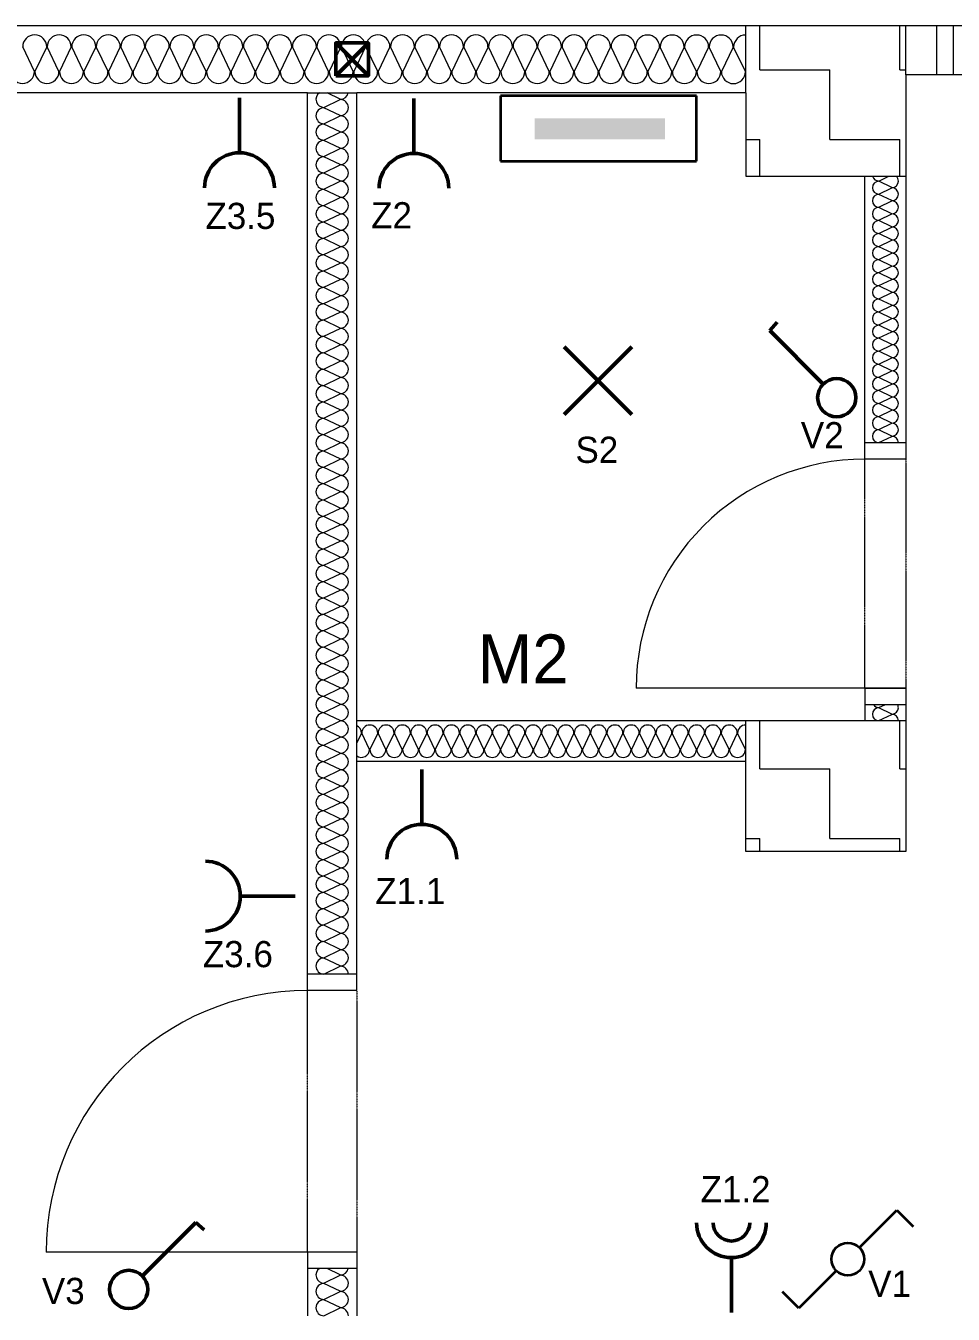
# Model space of a CAD drawing. Header units: millimetres. Extents: x -161860 to 123476, y 58544 to 168458.
# Drawn here: x -126133 to -104085, y 131034 to 161650 of the extents above; entities that cross this region are included whole.
import ezdxf

# ---------------------------------------------------------------- set-up
doc = ezdxf.new("R2010")
doc.units = ezdxf.units.MM
doc.linetypes.add('Cerchovana 2x', pattern=[0.5, 0.3, -0.1, 0, -0.1])
for name, color, linetype, lineweight in [('_OP opláštění 1', 255, 'Continuous', 5), ('_V výplně 1', 255, 'Continuous', 5), ('DPS - OCEL SLOUPKY 5NP', 7, 'Continuous', 25), ('DPS 5NP kce návrh', 7, 'Continuous', 25), ('ELEKTRO', 7, 'Continuous', 50), ('ESI_ovladače', 1, 'Continuous', 35), ('ESI_rozpiska', 7, 'Continuous', 20), ('ESI_rozvaděč', 212, 'Continuous', 35), ('ESI_svítidla', 50, 'Continuous', 35)]:
    doc.layers.add(name, color=color, linetype=linetype, lineweight=lineweight)
pattern_1 = [(0, (-485724.8, -1651535.6), (1660.99, 1660.99), [1660.99, -1660.99]), (90, (-485724.8, -1651535.6), (-1660.99, 1660.99), [1660.99, -1660.99])]

# ---------------------------------------------------------------- blocks, each defined once
blk = doc.blocks.new('VZOROVÁ ČÁRA_11')
at = {"layer": 'DPS 5NP kce návrh', "color": 254, "linetype": 'Continuous', "lineweight": 13, "true_color": 0xf0f0b4, "transparency": 33554687}
for p, q in [((47.6151, 229.9187), (47.6651, 229.9427)), ((47.6651, 229.9437), (47.6245, 229.9632)), ((47.6651, 229.8937), (47.6151, 229.9177)), ((47.6151, 229.8687), (47.6651, 229.8927)), ((47.6651, 229.8437), (47.6151, 229.8677)), ((47.6151, 229.8187), (47.6651, 229.8427))]:
    blk.add_line(p, q, dxfattribs=at)
for centre, start, end in [((47.6151, 229.9432), 125.2649, 270.0001), ((47.6651, 229.9682), 270.0001, 348.2339), ((47.6651, 229.9182), 0.0001, 90.0001), ((47.6151, 229.8932), 90.0001, 270.0001), ((47.6651, 229.9182), 270.0001, 0.0001), ((47.6651, 229.8682), 0.0001, 90.0001), ((47.6151, 229.8432), 90.0001, 270.0001), ((47.6651, 229.8682), 270.0001, 0.0001), ((47.6651, 229.8182), 0.0001, 90.0001)]:
    blk.add_arc(centre, 0.0245, start, end, dxfattribs=at)
blk = doc.blocks.new('VZOROVÁ ČÁRA_12')
at = {"layer": 'DPS 5NP kce návrh', "color": 254, "linetype": 'Continuous', "lineweight": 13, "true_color": 0xf0f0b4, "transparency": 33554687}
for p, q in [((47.6651, 233.5387), (47.6245, 233.5582)), ((47.6151, 233.5137), (47.6651, 233.5377)), ((47.6651, 233.4887), (47.6151, 233.5127)), ((47.6151, 233.4637), (47.6651, 233.4877)), ((47.6651, 233.4387), (47.6151, 233.4627)), ((47.6151, 233.4137), (47.6651, 233.4377)), ((47.6651, 233.3887), (47.6151, 233.4127)), ((47.6151, 233.3637), (47.6651, 233.3877)), ((47.6651, 233.3387), (47.6151, 233.3627)), ((47.6151, 233.3137), (47.6651, 233.3377)), ((47.6651, 233.2887), (47.6151, 233.3127)), ((47.6151, 233.2637), (47.6651, 233.2877)), ((47.6651, 233.2387), (47.6151, 233.2627)), ((47.6151, 233.2137), (47.6651, 233.2377)), ((47.6651, 233.1887), (47.6151, 233.2127)), ((47.6151, 233.1637), (47.6651, 233.1877)), ((47.6651, 233.1387), (47.6151, 233.1627)), ((47.6151, 233.1137), (47.6651, 233.1377)), ((47.6651, 233.0887), (47.6151, 233.1127)), ((47.6151, 233.0637), (47.6651, 233.0877)), ((47.6651, 233.0387), (47.6151, 233.0627)), ((47.6151, 233.0137), (47.6651, 233.0377)), ((47.6651, 232.9887), (47.6151, 233.0127)), ((47.6151, 232.9637), (47.6651, 232.9877)), ((47.6651, 232.9387), (47.6151, 232.9627)), ((47.6151, 232.9137), (47.6651, 232.9377)), ((47.6651, 232.8887), (47.6151, 232.9127)), ((47.6151, 232.8637), (47.6651, 232.8877)), ((47.6651, 232.8387), (47.6151, 232.8627)), ((47.6151, 232.8137), (47.6651, 232.8377)), ((47.6651, 232.7887), (47.6151, 232.8127)), ((47.6151, 232.7637), (47.6651, 232.7877)), ((47.6651, 232.7387), (47.6151, 232.7627)), ((47.6151, 232.7137), (47.6651, 232.7377)), ((47.6651, 232.6887), (47.6151, 232.7127)), ((47.6151, 232.6637), (47.6651, 232.6877)), ((47.6651, 232.6387), (47.6151, 232.6627)), ((47.6151, 232.6137), (47.6651, 232.6377)), ((47.6651, 232.5887), (47.6151, 232.6127)), ((47.6151, 232.5637), (47.6651, 232.5877)), ((47.6651, 232.5387), (47.6151, 232.5627)), ((47.6151, 232.5137), (47.6651, 232.5377)), ((47.6651, 232.4887), (47.6151, 232.5127)), ((47.6151, 232.4637), (47.6651, 232.4877)), ((47.6651, 232.4387), (47.6151, 232.4627)), ((47.6151, 232.4137), (47.6651, 232.4377)), ((47.6651, 232.3887), (47.6151, 232.4127)), ((47.6151, 232.3637), (47.6651, 232.3877)), ((47.6651, 232.3387), (47.6151, 232.3627)), ((47.6151, 232.3137), (47.6651, 232.3377)), ((47.6651, 232.2887), (47.6151, 232.3127)), ((47.6151, 232.2637), (47.6651, 232.2877)), ((47.6651, 232.2387), (47.6151, 232.2627)), ((47.6151, 232.2137), (47.6651, 232.2377)), ((47.6651, 232.1887), (47.6151, 232.2127)), ((47.6151, 232.1637), (47.6651, 232.1877)), ((47.6651, 232.1387), (47.6151, 232.1627)), ((47.6151, 232.1137), (47.6651, 232.1377)), ((47.6651, 232.0887), (47.6151, 232.1127)), ((47.6151, 232.0637), (47.6651, 232.0877)), ((47.6651, 232.0387), (47.6151, 232.0627)), ((47.6151, 232.0137), (47.6651, 232.0377)), ((47.6651, 231.9887), (47.6151, 232.0127)), ((47.6151, 231.9637), (47.6651, 231.9877)), ((47.6651, 231.9387), (47.6151, 231.9627)), ((47.6151, 231.9137), (47.6651, 231.9377)), ((47.6651, 231.8887), (47.6151, 231.9127)), ((47.6151, 231.8637), (47.6651, 231.8877)), ((47.6651, 231.8387), (47.6151, 231.8627)), ((47.6151, 231.8137), (47.6651, 231.8377)), ((47.6651, 231.7887), (47.6151, 231.8127)), ((47.6151, 231.7637), (47.6651, 231.7877)), ((47.6651, 231.7387), (47.6151, 231.7627)), ((47.6151, 231.7137), (47.6651, 231.7377)), ((47.6651, 231.6887), (47.6151, 231.7127)), ((47.6151, 231.6637), (47.6651, 231.6877)), ((47.6651, 231.6387), (47.6151, 231.6627)), ((47.6151, 231.6137), (47.6651, 231.6377)), ((47.6651, 231.5887), (47.6151, 231.6127)), ((47.6151, 231.5637), (47.6651, 231.5877)), ((47.6651, 231.5387), (47.6151, 231.5627)), ((47.6151, 231.5137), (47.6651, 231.5377)), ((47.6651, 231.4887), (47.6151, 231.5127)), ((47.6151, 231.4637), (47.6651, 231.4877)), ((47.6651, 231.4387), (47.6151, 231.4627)), ((47.6151, 231.4137), (47.6651, 231.4377)), ((47.6651, 231.3887), (47.6151, 231.4127)), ((47.6151, 231.3637), (47.6651, 231.3877)), ((47.6651, 231.3387), (47.6151, 231.3627)), ((47.6151, 231.3137), (47.6651, 231.3377)), ((47.6651, 231.2887), (47.6151, 231.3127)), ((47.6151, 231.2637), (47.6651, 231.2877)), ((47.6651, 231.2387), (47.6151, 231.2627)), ((47.6151, 231.2137), (47.6651, 231.2377)), ((47.6651, 231.1887), (47.6151, 231.2127)), ((47.6151, 231.1637), (47.6651, 231.1877)), ((47.6651, 231.1387), (47.6151, 231.1627)), ((47.6151, 231.1137), (47.6651, 231.1377)), ((47.6651, 231.0887), (47.6151, 231.1127)), ((47.6151, 231.0637), (47.6651, 231.0877)), ((47.6651, 231.0387), (47.6151, 231.0627)), ((47.6151, 231.0137), (47.6651, 231.0377)), ((47.6651, 230.9887), (47.6151, 231.0127)), ((47.6151, 230.9637), (47.6651, 230.9877)), ((47.6651, 230.9387), (47.6151, 230.9627)), ((47.6151, 230.9137), (47.6651, 230.9377)), ((47.6651, 230.8887), (47.6151, 230.9127)), ((47.6151, 230.8637), (47.6651, 230.8877))]:
    blk.add_line(p, q, dxfattribs=at)
for centre, start, end in [((47.6151, 233.5382), 125.2839, 270), ((47.6651, 233.5632), 270, 348.2225), ((47.6651, 233.5132), 0, 90), ((47.6151, 233.4882), 90, 270), ((47.6651, 233.5132), 270, 0), ((47.6651, 233.4632), 0, 90), ((47.6151, 233.4382), 90, 270), ((47.6651, 233.4632), 270, 0), ((47.6651, 233.4132), 0, 90), ((47.6151, 233.3882), 90, 270), ((47.6651, 233.4132), 270, 0), ((47.6151, 233.3382), 90, 270), ((47.6651, 233.3632), 0, 90), ((47.6651, 233.3632), 270, 0), ((47.6651, 233.3132), 0, 90), ((47.6151, 233.2882), 90, 270), ((47.6651, 233.3132), 270, 0), ((47.6651, 233.2632), 0, 90), ((47.6151, 233.2382), 90, 270), ((47.6651, 233.2632), 270, 0), ((47.6151, 233.1882), 90, 270), ((47.6651, 233.2132), 0, 90), ((47.6651, 233.2132), 270, 0), ((47.6151, 233.1382), 90, 270), ((47.6651, 233.1632), 0, 90), ((47.6651, 233.1632), 270, 0), ((47.6651, 233.1132), 0, 90), ((47.6151, 233.0882), 90, 270), ((47.6651, 233.1132), 270, 0), ((47.6651, 233.0632), 0, 90), ((47.6151, 233.0382), 90, 270), ((47.6651, 233.0632), 270, 0), ((47.6151, 232.9882), 90, 270), ((47.6651, 233.0132), 0, 90), ((47.6651, 233.0132), 270, 0), ((47.6151, 232.9382), 90, 270), ((47.6651, 232.9632), 0, 90), ((47.6651, 232.9632), 270, 0), ((47.6651, 232.9132), 0, 90), ((47.6151, 232.8882), 90, 270), ((47.6651, 232.9132), 270, 0), ((47.6651, 232.8632), 0, 90), ((47.6151, 232.8382), 90, 270), ((47.6651, 232.8632), 270, 0), ((47.6151, 232.7882), 90, 270), ((47.6651, 232.8132), 0, 90), ((47.6651, 232.8132), 270, 0), ((47.6651, 232.7632), 0, 90), ((47.6151, 232.7382), 90, 270), ((47.6651, 232.7632), 270, 0), ((47.6651, 232.7132), 0, 90), ((47.6151, 232.6882), 90, 270), ((47.6651, 232.7132), 270, 0), ((47.6651, 232.6632), 0, 90), ((47.6151, 232.6382), 90, 270), ((47.6651, 232.6632), 270, 0), ((47.6151, 232.5882), 90, 270), ((47.6651, 232.6132), 0, 90), ((47.6651, 232.6132), 270, 0), ((47.6651, 232.5632), 0, 90), ((47.6151, 232.5382), 90, 270), ((47.6651, 232.5632), 270, 0), ((47.6651, 232.5132), 0, 90), ((47.6151, 232.4882), 90, 270), ((47.6651, 232.5132), 270, 0), ((47.6151, 232.4382), 90, 270), ((47.6651, 232.4632), 0, 90), ((47.6651, 232.4632), 270, 0), ((47.6151, 232.3882), 90, 270), ((47.6651, 232.4132), 0, 90), ((47.6651, 232.4132), 270, 0), ((47.6651, 232.3632), 0, 90), ((47.6151, 232.3382), 90, 270), ((47.6651, 232.3632), 270, 0), ((47.6651, 232.3132), 0, 90), ((47.6151, 232.2882), 90, 270), ((47.6651, 232.3132), 270, 0), ((47.6151, 232.2382), 90, 270), ((47.6651, 232.2632), 0, 90), ((47.6651, 232.2632), 270, 0), ((47.6651, 232.2132), 0, 90), ((47.6151, 232.1882), 90, 270), ((47.6651, 232.2132), 270, 0), ((47.6651, 232.1632), 0, 90), ((47.6151, 232.1382), 90, 270), ((47.6651, 232.1632), 270, 0), ((47.6651, 232.1132), 0, 90), ((47.6151, 232.0882), 90, 270), ((47.6651, 232.1132), 270, 0), ((47.6151, 232.0382), 90, 270), ((47.6651, 232.0632), 0, 90), ((47.6651, 232.0632), 270, 0), ((47.6651, 232.0132), 0, 90), ((47.6151, 231.9882), 90, 270), ((47.6651, 232.0132), 270, 0), ((47.6651, 231.9632), 0, 90), ((47.6151, 231.9382), 90, 270), ((47.6651, 231.9632), 270, 0), ((47.6651, 231.9132), 0, 90), ((47.6151, 231.8882), 90, 270), ((47.6651, 231.9132), 270, 0), ((47.6151, 231.8382), 90, 270), ((47.6651, 231.8632), 0, 90), ((47.6651, 231.8632), 270, 0), ((47.6651, 231.8132), 0, 90), ((47.6151, 231.7882), 90, 270), ((47.6651, 231.8132), 270, 0), ((47.6651, 231.7632), 0, 90), ((47.6151, 231.7382), 90, 270), ((47.6651, 231.7632), 270, 0), ((47.6151, 231.6882), 90, 270), ((47.6651, 231.7132), 0, 90), ((47.6651, 231.7132), 270, 0), ((47.6151, 231.6382), 90, 270), ((47.6651, 231.6632), 0, 90), ((47.6651, 231.6632), 270, 0), ((47.6651, 231.6132), 0, 90), ((47.6151, 231.5882), 90, 270), ((47.6651, 231.6132), 270, 0), ((47.6651, 231.5632), 0, 90), ((47.6151, 231.5382), 90, 270), ((47.6651, 231.5632), 270, 0), ((47.6151, 231.4882), 90, 270), ((47.6651, 231.5132), 0, 90), ((47.6651, 231.5132), 270, 0), ((47.6651, 231.4632), 0, 90), ((47.6151, 231.4382), 90, 270), ((47.6651, 231.4632), 270, 0), ((47.6651, 231.4132), 0, 90), ((47.6151, 231.3882), 90, 270), ((47.6651, 231.4132), 270, 0), ((47.6651, 231.3632), 0, 90), ((47.6151, 231.3382), 90, 270), ((47.6651, 231.3632), 270, 0), ((47.6151, 231.2882), 90, 270), ((47.6651, 231.3132), 0, 90), ((47.6651, 231.3132), 270, 0), ((47.6651, 231.2632), 0, 90), ((47.6151, 231.2382), 90, 270), ((47.6651, 231.2632), 270, 0), ((47.6651, 231.2132), 0, 90), ((47.6151, 231.1882), 90, 270), ((47.6651, 231.2132), 270, 0), ((47.6151, 231.1382), 90, 270), ((47.6651, 231.1632), 0, 90), ((47.6651, 231.1632), 270, 0), ((47.6151, 231.0882), 90, 270), ((47.6651, 231.1132), 0, 90), ((47.6651, 231.1132), 270, 0), ((47.6651, 231.0632), 0, 90), ((47.6151, 231.0382), 90, 270), ((47.6651, 231.0632), 270, 0), ((47.6651, 231.0132), 0, 90), ((47.6151, 230.9882), 90, 270), ((47.6651, 231.0132), 270, 0), ((47.6151, 230.9382), 90, 270), ((47.6651, 230.9632), 0, 90), ((47.6651, 230.9632), 270, 0), ((47.6651, 230.9132), 0, 90), ((47.6151, 230.8882), 90, 270), ((47.6651, 230.9132), 270, 0), ((47.6651, 230.8632), 0, 90)]:
    blk.add_arc(centre, 0.0245, start, end, dxfattribs=at)
blk = doc.blocks.new('VZOROVÁ ČÁRA_36')
at = {"layer": 'DPS 5NP kce návrh', "color": 254, "linetype": 'Continuous', "lineweight": 13, "true_color": 0xf0f0b4, "transparency": 33554687}
for p, q in [((49.3126, 231.6786), (49.3326, 231.6882)), ((49.3526, 231.6586), (49.3126, 231.6778)), ((49.3126, 231.6386), (49.3526, 231.6578))]:
    blk.add_line(p, q, dxfattribs=at)
for centre, start, end in [((49.3126, 231.6582), 90, 270), ((49.3126, 231.6982), 210.6785, 270), ((49.3526, 231.6782), 270, 0), ((49.3526, 231.6782), 0, 30.6764), ((49.3526, 231.6382), 0, 90), ((49.3526, 231.6382), 0, 8.30838773933456e-11)]:
    blk.add_arc(centre, 0.0196, start, end, dxfattribs=at)
blk = doc.blocks.new('VZOROVÁ ČÁRA_37')
at = {"layer": 'DPS 5NP kce návrh', "color": 254, "linetype": 'Continuous', "lineweight": 13, "true_color": 0xf0f0b4, "transparency": 33554687}
for p, q in [((49.3126, 233.2886), (49.343, 233.3032)), ((49.3526, 233.2686), (49.3126, 233.2878)), ((49.3126, 233.2486), (49.3526, 233.2678)), ((49.3526, 233.2286), (49.3126, 233.2478)), ((49.3126, 233.2086), (49.3526, 233.2278)), ((49.3526, 233.1886), (49.3126, 233.2078)), ((49.3126, 233.1686), (49.3526, 233.1878)), ((49.3526, 233.1486), (49.3126, 233.1678)), ((49.3126, 233.1286), (49.3526, 233.1478)), ((49.3526, 233.1086), (49.3126, 233.1278)), ((49.3126, 233.0886), (49.3526, 233.1078)), ((49.3526, 233.0686), (49.3126, 233.0878)), ((49.3126, 233.0486), (49.3526, 233.0678)), ((49.3526, 233.0286), (49.3126, 233.0478)), ((49.3126, 233.0086), (49.3526, 233.0278)), ((49.3526, 232.9886), (49.3126, 233.0078)), ((49.3126, 232.9686), (49.3526, 232.9878)), ((49.3526, 232.9486), (49.3126, 232.9678)), ((49.3126, 232.9286), (49.3526, 232.9478)), ((49.3526, 232.9086), (49.3126, 232.9278)), ((49.3126, 232.8886), (49.3526, 232.9078)), ((49.3526, 232.8686), (49.3126, 232.8878)), ((49.3126, 232.8486), (49.3526, 232.8678)), ((49.3526, 232.8286), (49.3126, 232.8478)), ((49.3126, 232.8086), (49.3526, 232.8278)), ((49.3526, 232.7886), (49.3126, 232.8078)), ((49.3126, 232.7686), (49.3526, 232.7878)), ((49.3526, 232.7486), (49.3126, 232.7678)), ((49.3126, 232.7286), (49.3526, 232.7478)), ((49.3526, 232.7086), (49.3126, 232.7278)), ((49.3126, 232.6886), (49.3526, 232.7078)), ((49.3526, 232.6686), (49.3126, 232.6878)), ((49.3126, 232.6486), (49.3526, 232.6678)), ((49.3526, 232.6286), (49.3126, 232.6478)), ((49.3126, 232.6086), (49.3526, 232.6278)), ((49.3526, 232.5886), (49.3126, 232.6078)), ((49.3126, 232.5686), (49.3526, 232.5878)), ((49.3526, 232.5486), (49.3126, 232.5678)), ((49.3126, 232.5286), (49.3526, 232.5478)), ((49.3526, 232.5086), (49.3126, 232.5278)), ((49.3126, 232.4886), (49.3526, 232.5078))]:
    blk.add_line(p, q, dxfattribs=at)
for centre, start, end in [((49.3126, 233.2682), 89.9999, 269.9999), ((49.3126, 233.3082), 194.7763, 269.9999), ((49.3526, 233.2882), 269.9999, 359.9999), ((49.3526, 233.2882), 359.9999, 49.9388), ((49.3126, 233.2282), 89.9999, 269.9999), ((49.3526, 233.2482), 359.9999, 89.9999), ((49.3526, 233.2482), 269.9999, 359.9999), ((49.3126, 233.1882), 89.9999, 269.9999), ((49.3526, 233.2082), 359.9999, 89.9999), ((49.3526, 233.2082), 269.9999, 359.9999), ((49.3126, 233.1482), 89.9999, 269.9999), ((49.3526, 233.1682), 359.9999, 89.9999), ((49.3526, 233.1682), 269.9999, 359.9999), ((49.3126, 233.1082), 89.9999, 269.9999), ((49.3526, 233.1282), 359.9999, 89.9999), ((49.3526, 233.1282), 269.9999, 359.9999), ((49.3126, 233.0682), 89.9999, 269.9999), ((49.3526, 233.0882), 359.9999, 89.9999), ((49.3526, 233.0882), 269.9999, 359.9999), ((49.3126, 233.0282), 89.9999, 269.9999), ((49.3526, 233.0482), 359.9999, 89.9999), ((49.3526, 233.0482), 269.9999, 359.9999), ((49.3126, 232.9882), 89.9999, 269.9999), ((49.3526, 233.0082), 359.9999, 89.9999), ((49.3526, 233.0082), 269.9999, 359.9999), ((49.3126, 232.9482), 89.9999, 269.9999), ((49.3526, 232.9682), 359.9999, 89.9999), ((49.3526, 232.9682), 269.9999, 359.9999), ((49.3126, 232.9082), 89.9999, 269.9999), ((49.3526, 232.9282), 359.9999, 89.9999), ((49.3526, 232.9282), 269.9999, 359.9999), ((49.3126, 232.8682), 89.9999, 269.9999), ((49.3526, 232.8882), 359.9999, 89.9999), ((49.3526, 232.8882), 269.9999, 359.9999), ((49.3126, 232.8282), 89.9999, 269.9999), ((49.3526, 232.8482), 359.9999, 89.9999), ((49.3526, 232.8482), 269.9999, 359.9999), ((49.3126, 232.7882), 89.9999, 269.9999), ((49.3526, 232.8082), 359.9999, 89.9999), ((49.3526, 232.8082), 269.9999, 359.9999), ((49.3126, 232.7482), 89.9999, 269.9999), ((49.3526, 232.7682), 359.9999, 89.9999), ((49.3526, 232.7682), 269.9999, 359.9999), ((49.3126, 232.7082), 89.9999, 269.9999), ((49.3526, 232.7282), 359.9999, 89.9999), ((49.3526, 232.7282), 269.9999, 359.9999), ((49.3126, 232.6682), 89.9999, 269.9999), ((49.3526, 232.6882), 359.9999, 89.9999), ((49.3526, 232.6882), 269.9999, 359.9999), ((49.3126, 232.6282), 89.9999, 269.9999), ((49.3526, 232.6482), 359.9999, 89.9999), ((49.3526, 232.6482), 269.9999, 359.9999), ((49.3126, 232.5882), 89.9999, 269.9999), ((49.3526, 232.6082), 359.9999, 89.9999), ((49.3526, 232.6082), 269.9999, 359.9999), ((49.3526, 232.5682), 359.9999, 89.9999), ((49.3526, 232.5682), 269.9999, 359.9999), ((49.3126, 232.5482), 89.9999, 269.9999), ((49.3526, 232.5282), 359.9999, 89.9999), ((49.3126, 232.5082), 89.9999, 269.9999), ((49.3526, 232.5282), 269.9999, 359.9999), ((49.3526, 232.4882), 0, 89.9999), ((49.3526, 232.4882), 359.9999, 0)]:
    blk.add_arc(centre, 0.0196, start, end, dxfattribs=at)
blk = doc.blocks.new('VZOROVÁ ČÁRA_38')
at = {"layer": 'DPS 5NP kce návrh', "color": 254, "linetype": 'Continuous', "lineweight": 13, "true_color": 0xf0f0b4, "transparency": 33554687}
for p, q in [((47.7296, 231.6007), (47.7151, 231.5706)), ((47.7546, 231.5507), (47.7306, 231.6007)), ((47.7796, 231.6007), (47.7556, 231.5507)), ((47.8046, 231.5507), (47.7806, 231.6007)), ((47.8296, 231.6007), (47.8056, 231.5507)), ((47.8546, 231.5507), (47.8306, 231.6007)), ((47.8796, 231.6007), (47.8556, 231.5507)), ((47.9046, 231.5507), (47.8806, 231.6007)), ((47.9296, 231.6007), (47.9056, 231.5507)), ((47.9546, 231.5507), (47.9306, 231.6007)), ((47.9796, 231.6007), (47.9556, 231.5507)), ((48.0046, 231.5507), (47.9806, 231.6007)), ((48.0296, 231.6007), (48.0056, 231.5507)), ((48.0546, 231.5507), (48.0306, 231.6007)), ((48.0796, 231.6007), (48.0556, 231.5507)), ((48.1046, 231.5507), (48.0806, 231.6007)), ((48.1296, 231.6007), (48.1056, 231.5507)), ((48.1546, 231.5507), (48.1306, 231.6007)), ((48.1796, 231.6007), (48.1556, 231.5507)), ((48.2046, 231.5507), (48.1806, 231.6007)), ((48.2296, 231.6007), (48.2056, 231.5507)), ((48.2546, 231.5507), (48.2306, 231.6007)), ((48.2796, 231.6007), (48.2556, 231.5507)), ((48.3046, 231.5507), (48.2806, 231.6007)), ((48.3296, 231.6007), (48.3056, 231.5507)), ((48.3546, 231.5507), (48.3306, 231.6007)), ((48.3796, 231.6007), (48.3556, 231.5507)), ((48.4046, 231.5507), (48.3806, 231.6007)), ((48.4296, 231.6007), (48.4056, 231.5507)), ((48.4546, 231.5507), (48.4306, 231.6007)), ((48.4796, 231.6007), (48.4556, 231.5507)), ((48.5046, 231.5507), (48.4806, 231.6007)), ((48.5296, 231.6007), (48.5056, 231.5507)), ((48.5546, 231.5507), (48.5306, 231.6007)), ((48.5796, 231.6007), (48.5556, 231.5507)), ((48.6046, 231.5507), (48.5806, 231.6007)), ((48.6296, 231.6007), (48.6056, 231.5507)), ((48.6546, 231.5507), (48.6306, 231.6007)), ((48.6796, 231.6007), (48.6556, 231.5507)), ((48.7046, 231.5507), (48.6806, 231.6007)), ((48.7296, 231.6007), (48.7056, 231.5507)), ((48.7546, 231.5507), (48.7306, 231.6007)), ((48.7796, 231.6007), (48.7556, 231.5507)), ((48.8046, 231.5507), (48.7806, 231.6007)), ((48.8296, 231.6007), (48.8056, 231.5507)), ((48.8546, 231.5507), (48.8306, 231.6007)), ((48.8796, 231.6007), (48.8556, 231.5507)), ((48.9046, 231.5507), (48.8806, 231.6007))]:
    blk.add_line(p, q, dxfattribs=at)
for centre, start, end in [((47.7051, 231.6007), 360, 65.8684), ((47.7551, 231.6007), 90, 180), ((47.7551, 231.6007), 360, 90), ((47.8051, 231.6007), 90, 180), ((47.8051, 231.6007), 360, 90), ((47.8551, 231.6007), 90, 180), ((47.8551, 231.6007), 360, 90), ((47.9051, 231.6007), 90, 180), ((47.9051, 231.6007), 360, 90), ((47.9551, 231.6007), 90, 180), ((47.9551, 231.6007), 360, 90), ((48.0051, 231.6007), 90, 180), ((48.0051, 231.6007), 360, 90), ((48.0551, 231.6007), 90, 180), ((48.0551, 231.6007), 360, 90), ((48.1051, 231.6007), 90, 180), ((48.1051, 231.6007), 360, 90), ((48.1551, 231.6007), 90, 180), ((48.1551, 231.6007), 360, 90), ((48.2051, 231.6007), 90, 180), ((48.2051, 231.6007), 360, 90), ((48.2551, 231.6007), 90, 180), ((48.2551, 231.6007), 360, 90), ((48.3051, 231.6007), 90, 180), ((48.3051, 231.6007), 360, 90), ((48.3551, 231.6007), 90, 180), ((48.3551, 231.6007), 360, 90), ((48.4051, 231.6007), 90, 180), ((48.4051, 231.6007), 360, 90), ((48.4551, 231.6007), 90, 180), ((48.4551, 231.6007), 360, 90), ((48.5051, 231.6007), 90, 180), ((48.5051, 231.6007), 360, 90), ((48.5551, 231.6007), 90, 180), ((48.5551, 231.6007), 360, 90), ((48.6051, 231.6007), 90, 180), ((48.6051, 231.6007), 360, 90), ((48.6551, 231.6007), 90, 180), ((48.6551, 231.6007), 360, 90), ((48.7051, 231.6007), 90, 180), ((48.7051, 231.6007), 360, 90), ((48.7551, 231.6007), 90, 180), ((48.7551, 231.6007), 360, 90), ((48.8051, 231.6007), 90, 180), ((48.8051, 231.6007), 360, 90), ((48.8551, 231.6007), 90, 180), ((48.8551, 231.6007), 360, 90), ((48.9051, 231.6007), 90, 180), ((48.9051, 231.6007), 89.99999930397313, 90), ((47.7301, 231.5507), 232.2965, 360), ((47.7801, 231.5507), 180, 360), ((47.8301, 231.5507), 180, 360), ((47.8801, 231.5507), 180, 360), ((47.9301, 231.5507), 180, 360), ((47.9801, 231.5507), 180, 360), ((48.0301, 231.5507), 180, 360), ((48.0801, 231.5507), 180, 360), ((48.1301, 231.5507), 180, 360), ((48.1801, 231.5507), 180, 360), ((48.2301, 231.5507), 180, 360), ((48.2801, 231.5507), 180, 360), ((48.3301, 231.5507), 180, 360), ((48.3801, 231.5507), 180, 360), ((48.4301, 231.5507), 180, 360), ((48.4801, 231.5507), 180, 360), ((48.5301, 231.5507), 180, 360), ((48.5801, 231.5507), 180, 360), ((48.6301, 231.5507), 180, 360), ((48.6801, 231.5507), 180, 360), ((48.7301, 231.5507), 180, 360), ((48.7801, 231.5507), 180, 360), ((48.8301, 231.5507), 180, 360), ((48.8801, 231.5507), 180, 360)]:
    blk.add_arc(centre, 0.0245, start, end, dxfattribs=at)
blk = doc.blocks.new('VZOROVÁ ČÁRA_42')
at = {"layer": 'DPS 5NP kce návrh', "color": 254, "linetype": 'Continuous', "lineweight": 13, "true_color": 0xf0f0b4, "transparency": 33554687}
for p, q in [((46.7294, 233.6238), (46.6934, 233.6989)), ((46.7669, 233.6988), (46.7309, 233.6238)), ((46.8044, 233.6238), (46.7684, 233.6988)), ((46.8419, 233.6988), (46.8059, 233.6238)), ((46.8794, 233.6238), (46.8434, 233.6988)), ((46.9169, 233.6988), (46.8809, 233.6238)), ((46.9544, 233.6238), (46.9184, 233.6988)), ((46.9919, 233.6988), (46.9559, 233.6238)), ((47.0294, 233.6238), (46.9934, 233.6988)), ((47.0669, 233.6988), (47.0309, 233.6238)), ((47.1044, 233.6237), (47.0684, 233.6988)), ((47.1419, 233.6987), (47.1059, 233.6237)), ((47.1794, 233.6237), (47.1434, 233.6987)), ((47.2169, 233.6987), (47.1809, 233.6237)), ((47.2544, 233.6237), (47.2184, 233.6987)), ((47.2919, 233.6987), (47.2559, 233.6237)), ((47.3294, 233.6237), (47.2934, 233.6987)), ((47.3669, 233.6987), (47.3309, 233.6237)), ((47.4044, 233.6237), (47.3684, 233.6987)), ((47.4419, 233.6986), (47.4059, 233.6237)), ((47.4794, 233.6236), (47.4434, 233.6986)), ((47.5169, 233.6986), (47.4809, 233.6236)), ((47.5544, 233.6236), (47.5184, 233.6986)), ((47.5919, 233.6986), (47.5559, 233.6236)), ((47.6294, 233.6236), (47.5934, 233.6986)), ((47.6669, 233.6986), (47.6309, 233.6236)), ((47.7044, 233.6236), (47.6684, 233.6986)), ((47.7419, 233.6986), (47.7059, 233.6236)), ((47.7794, 233.6236), (47.7434, 233.6986)), ((47.8169, 233.6985), (47.7809, 233.6236)), ((47.8544, 233.6235), (47.8184, 233.6985)), ((47.8919, 233.6985), (47.8559, 233.6235)), ((47.9294, 233.6235), (47.8934, 233.6985)), ((47.9669, 233.6985), (47.9309, 233.6235)), ((48.0044, 233.6235), (47.9684, 233.6985)), ((48.0419, 233.6985), (48.0059, 233.6235)), ((48.0794, 233.6235), (48.0434, 233.6985)), ((48.1169, 233.6985), (48.0809, 233.6235)), ((48.1544, 233.6234), (48.1184, 233.6985)), ((48.1919, 233.6984), (48.1559, 233.6234)), ((48.2294, 233.6234), (48.1934, 233.6984)), ((48.2669, 233.6984), (48.2309, 233.6234)), ((48.3044, 233.6234), (48.2684, 233.6984)), ((48.3419, 233.6984), (48.3059, 233.6234)), ((48.3794, 233.6234), (48.3434, 233.6984)), ((48.4169, 233.6984), (48.3809, 233.6234)), ((48.4544, 233.6234), (48.4184, 233.6984)), ((48.4919, 233.6984), (48.4559, 233.6234)), ((48.5294, 233.6233), (48.4934, 233.6984)), ((48.5669, 233.6983), (48.5309, 233.6233)), ((48.6044, 233.6233), (48.5684, 233.6983)), ((48.6419, 233.6983), (48.6059, 233.6233)), ((48.6794, 233.6233), (48.6434, 233.6983)), ((48.7169, 233.6983), (48.6809, 233.6233)), ((48.7544, 233.6233), (48.7184, 233.6983)), ((48.7919, 233.6983), (48.7559, 233.6233)), ((48.8294, 233.6233), (48.7934, 233.6983)), ((48.8669, 233.6982), (48.8309, 233.6233)), ((48.9044, 233.6232), (48.8684, 233.6982))]:
    blk.add_line(p, q, dxfattribs=at)
for centre, start, end in [((46.7301, 233.6988), 89.9839, 179.9839), ((46.7301, 233.6988), 359.9839, 89.9839), ((46.8051, 233.6988), 89.9839, 179.9839), ((46.8051, 233.6988), 359.9839, 89.9839), ((46.8801, 233.6988), 89.9839, 179.9839), ((46.8801, 233.6988), 359.9839, 89.9839), ((46.9551, 233.6988), 89.9839, 179.9839), ((46.9551, 233.6988), 359.9839, 89.9839), ((47.0301, 233.6988), 89.9839, 179.9839), ((47.0301, 233.6988), 359.9839, 89.9839), ((47.1051, 233.6987), 89.9839, 179.9839), ((47.1051, 233.6987), 359.9839, 89.9839), ((47.1801, 233.6987), 89.9839, 179.9839), ((47.1801, 233.6987), 359.9839, 89.9839), ((47.2551, 233.6987), 89.9839, 179.9839), ((47.2551, 233.6987), 359.9839, 89.9839), ((47.3301, 233.6987), 89.9839, 179.9839), ((47.3301, 233.6987), 359.9839, 89.9839), ((47.4051, 233.6987), 89.9839, 179.9839), ((47.4051, 233.6987), 359.9839, 89.9839), ((47.4801, 233.6986), 89.9839, 179.9839), ((47.4801, 233.6986), 359.9839, 89.9839), ((47.5551, 233.6986), 89.9839, 179.9839), ((47.5551, 233.6986), 359.9839, 89.9839), ((47.6301, 233.6986), 89.9839, 179.9839), ((47.6301, 233.6986), 359.9839, 89.9839), ((47.7051, 233.6986), 89.9839, 179.9839), ((47.7051, 233.6986), 359.9839, 89.9839), ((47.7801, 233.6986), 89.9839, 179.9839), ((47.7801, 233.6986), 359.9839, 89.9839), ((47.8551, 233.6985), 89.9839, 179.9839), ((47.8551, 233.6985), 359.9839, 89.9839), ((47.9301, 233.6985), 89.9839, 179.9839), ((47.9301, 233.6985), 359.9839, 89.9839), ((48.0051, 233.6985), 89.9839, 179.9839), ((48.0051, 233.6985), 359.9839, 89.9839), ((48.0801, 233.6985), 89.9839, 179.9839), ((48.0801, 233.6985), 359.9839, 89.9839), ((48.1551, 233.6984), 89.9839, 179.9839), ((48.1551, 233.6984), 359.9839, 89.9839), ((48.2301, 233.6984), 89.9839, 179.9839), ((48.2301, 233.6984), 359.9839, 89.9839), ((48.3051, 233.6984), 89.9839, 179.9839), ((48.3051, 233.6984), 359.9839, 89.9839), ((48.3801, 233.6984), 89.9839, 179.9839), ((48.3801, 233.6984), 359.9839, 89.9839), ((48.4551, 233.6984), 89.9839, 179.9839), ((48.4551, 233.6984), 359.9839, 89.9839), ((48.5301, 233.6983), 89.9839, 179.9839), ((48.5301, 233.6983), 359.9839, 89.9839), ((48.6051, 233.6983), 89.9839, 179.9839), ((48.6051, 233.6983), 359.9839, 89.9839), ((48.6801, 233.6983), 89.9839, 179.9839), ((48.6801, 233.6983), 359.9839, 89.9839), ((48.7551, 233.6983), 89.9839, 179.9839), ((48.7551, 233.6983), 359.9839, 89.9839), ((48.8301, 233.6983), 89.9839, 179.9839), ((48.8301, 233.6983), 359.9839, 89.9839), ((48.9051, 233.6982), 89.9839, 179.9839), ((46.6926, 233.6239), 179.9839, 359.9839), ((46.7676, 233.6238), 179.9839, 359.9839), ((46.8426, 233.6238), 179.9839, 359.9839), ((46.9176, 233.6238), 179.9839, 359.9839), ((46.9926, 233.6238), 179.9839, 359.9839), ((47.0676, 233.6238), 179.9839, 359.9839), ((47.1426, 233.6237), 179.9839, 359.9839), ((47.2176, 233.6237), 179.9839, 359.9839), ((47.2926, 233.6237), 179.9839, 359.9839), ((47.3676, 233.6237), 179.9839, 359.9839), ((47.4426, 233.6236), 179.9839, 359.9839), ((47.5176, 233.6236), 179.9839, 359.9839), ((47.5926, 233.6236), 179.9839, 359.9839), ((47.6676, 233.6236), 179.9839, 359.9839), ((47.7426, 233.6236), 179.9839, 359.9839), ((47.8176, 233.6235), 179.9839, 359.9839), ((47.8926, 233.6235), 179.9839, 359.9839), ((47.9676, 233.6235), 179.9839, 359.9839), ((48.0426, 233.6235), 179.9839, 359.9839), ((48.1176, 233.6235), 179.9839, 359.9839), ((48.1926, 233.6234), 179.9839, 359.9839), ((48.2676, 233.6234), 179.9839, 359.9839), ((48.3426, 233.6234), 179.9839, 359.9839), ((48.4176, 233.6234), 179.9839, 359.9839), ((48.4926, 233.6234), 179.9839, 359.9839), ((48.5676, 233.6233), 179.9839, 359.9839), ((48.6426, 233.6233), 179.9839, 359.9839), ((48.7176, 233.6233), 179.9839, 359.9839), ((48.7926, 233.6233), 179.9839, 359.9839), ((48.8676, 233.6232), 179.9839, 359.9839)]:
    blk.add_arc(centre, 0.0367, start, end, dxfattribs=at)
blk = doc.blocks.new('KOMPLEXNÍ OBJEKT_47')
at = {"layer": 'DPS - OCEL SLOUPKY 5NP', "color": 7, "linetype": 'Continuous', "lineweight": 50, "transparency": 33554687}
for p, q in [((47.6509, 233.7107), (47.7509, 233.6107)), ((47.7509, 233.7107), (47.6509, 233.6107)), ((47.7509, 233.6107), (47.7509, 233.7107))]:
    blk.add_line(p, q, dxfattribs=at)
blk.add_lwpolyline([(47.6509, 233.6107), (47.7509, 233.6107), (47.7509, 233.7107), (47.6509, 233.7107), (47.6509, 233.6107)], close=True, dxfattribs=at)
blk = doc.blocks.new('roz')
at = {"layer": 'ESI_rozvaděč'}
for p, q in [((53284.1, 13378.2), (52684.1, 13378.2)), ((52684.1, 13378.2), (52684.1, 13178.2)), ((53284.1, 13178.2), (53284.1, 13378.2)), ((52684.1, 13178.2), (53284.1, 13178.2))]:
    blk.add_line(p, q, dxfattribs=at)
blk.add_solid([(52788.7, 13245.4), (53187.3, 13245.4), (52788.7, 13308.9), (53187.3, 13308.9)], dxfattribs=at)
blk = doc.blocks.new('prep')
at = {"layer": 'ESI_ovladače'}
for p, q in [((52774.5, 18001), (52889.2, 18115.6)), ((52889.2, 18115.6), (52939.2, 18065.6)), ((52703.8, 17930.3), (52589.2, 17815.6)), ((52589.2, 17815.6), (52539.2, 17865.6))]:
    blk.add_line(p, q, dxfattribs=at)
blk.add_circle((52739.2, 17965.6), 50, dxfattribs=at)

msp = doc.modelspace()

# ---------------------------------------------------------------- hatches: boundary and pattern name
at = {"layer": '_V výplně 1', "linetype": 'Continuous', "lineweight": 9, "transparency": 33554687}
h = msp.add_hatch(dxfattribs=at)
h.set_pattern_fill('VZOR', color=256, scale=1660.990044, style=0, pattern_type=2)
h.set_pattern_definition(pattern_1)
h.paths.add_polyline_path([(-109019, 158075), (-105211, 158075), (-105211, 161650), (-109019, 161650)], flags=0)
h = msp.add_hatch(dxfattribs=at)
h.set_pattern_fill('VZOR', color=256, scale=1660.990044, style=0, pattern_type=2)
h.set_pattern_definition(pattern_1)
h.paths.add_polyline_path([(-109019, 142029), (-105211, 142029), (-105211, 145137), (-109019, 145137)], flags=0)

# ---------------------------------------------------------------- linework, layer by layer
for p, q in [((-121064, 161650), (-156809, 161650)), ((-120287, 161650), (-121064, 161650)), ((-109019, 161650), (-120287, 161650)), ((-120287, 161650), (-120287, 161650)), ((-109019, 160057), (-109019, 161650)), ((-105211, 161650), (-109019, 161650)), ((-104085, 161650), (-105211, 161650)), ((-105211, 160484), (-105211, 161650)), ((-104473, 160484), (-104473, 161650)), ((-97091, 161650), (-104085, 161650)), ((-104085, 161650), (-104085, 160484)), ((-104085, 160484), (-105211, 160484)), ((-94759, 160484), (-105211, 160484)), ((-105211, 160484), (-105211, 151353)), ((-119432, 160057), (-156809, 160057)), ((-119432, 160057), (-118266, 160057)), ((-119432, 138726), (-119432, 160057)), ((-109019, 160057), (-118266, 160057)), ((-118266, 145137), (-118266, 160057)), ((-109019, 160057), (-109019, 158075)), ((-109019, 158075), (-106183, 158075)), ((-106183, 158075), (-105211, 158075)), ((-106183, 151353), (-106183, 158075)), ((-105211, 151742), (-106183, 151742)), ((-105211, 151353), (-106183, 151353)), ((-106183, 145914), (-111622, 145914)), ((-106183, 145914), (-105211, 145914)), ((-105211, 145914), (-106183, 145914)), ((-106183, 145914), (-106183, 145137)), ((-105211, 145914), (-105211, 145137)), ((-106183, 145525), (-105211, 145525)), ((-118266, 144166), (-118266, 145137)), ((-109019, 145137), (-118266, 145137)), ((-106183, 145137), (-109019, 145137)), ((-109019, 144166), (-109019, 145137)), ((-105211, 145137), (-106183, 145137)), ((-105211, 145137), (-105211, 142029)), ((-109019, 144166), (-118266, 144166)), ((-118266, 138726), (-118266, 144166)), ((-109019, 142029), (-109019, 144166)), ((-105211, 142029), (-109019, 142029)), ((-118266, 139115), (-119432, 139115)), ((-118266, 138726), (-119432, 138726)), ((-119432, 132509), (-125648, 132509)), ((-118266, 132509), (-119432, 132509)), ((-119432, 132509), (-119432, 130994)), ((-118266, 132509), (-118266, 130994)), ((-118266, 132121), (-119432, 132121))]:
    msp.add_line(p, q, dxfattribs=at)
at = {"layer": '_V výplně 1', "linetype": 'Cerchovana 2x', "lineweight": 9, "transparency": 33554687}
for p, q in [((-106183, 145914), (-106183, 151353)), ((-105211, 151353), (-105211, 145914)), ((-119432, 132509), (-119432, 138726)), ((-118266, 138726), (-118266, 132509))]:
    msp.add_line(p, q, dxfattribs=at)
at = {"layer": '_V výplně 1', "linetype": 'Continuous', "lineweight": 9, "transparency": 33554687}
for centre, radius, start, end in [((-106183, 145914), 5439, 89.9999, 179.9999), ((-119432, 132509), 6217, 90, 180)]:
    msp.add_arc(centre, radius, start, end, dxfattribs=at)
at = {"layer": 'ELEKTRO', "color": 4, "ltscale": 2}
for p, q in [((-121053, 158631), (-121053, 159937)), ((-116906, 158616), (-116906, 159921)), ((-116718, 142674), (-116718, 143980)), ((-121034, 140969), (-119728, 140969)), ((-109357, 132380), (-109357, 131075))]:
    msp.add_line(p, q, dxfattribs=at)
at = {"layer": 'ELEKTRO', "color": 1, "ltscale": 2}
for p, q in [((-108445, 154410), (-108272, 154604)), ((-107173, 153137), (-108445, 154410)), ((-123362, 131943), (-122090, 133215)), ((-122090, 133215), (-121896, 133042))]:
    msp.add_line(p, q, dxfattribs=at)
at = {"layer": 'ELEKTRO', "color": 2, "ltscale": 2}
for p, q in [((-113336, 152410), (-111728, 154018)), ((-113336, 154018), (-111728, 152410))]:
    msp.add_line(p, q, dxfattribs=at)
at = {"layer": 'ELEKTRO', "color": 1, "ltscale": 2}
for centre in [(-106854, 152814), (-123686, 131624)]:
    msp.add_circle(centre, 454, dxfattribs=at)
at = {"layer": 'ELEKTRO', "color": 4, "ltscale": 2}
for centre, radius, start, end in [((-121053, 157802), 829, 0, 180), ((-116906, 157787), 829, 0, 180), ((-116718, 141845), 829, 0, 180), ((-121863, 140969), 829, 270, 90), ((-109357, 133209), 829, 180, 0), ((-109357, 133209), 435, 180, 0)]:
    msp.add_arc(centre, radius, start, end, dxfattribs=at)

# ---------------------------------------------------------------- block references
at = {"layer": '_OP opláštění 1', "ltscale": 2, "xscale": 7.770713653917253, "yscale": 7.770713653917253, "zscale": 7.770713653917253}
msp.add_blockref('prep', (-516412, -7262), dxfattribs=at)
at = {"layer": '_V výplně 1', "linetype": 'Continuous', "lineweight": 9, "transparency": 33554687, "xscale": 7770.713653917252, "yscale": 7770.713653917252, "zscale": 7770.713653917252}
for name in ['VZOROVÁ ČÁRA_42', 'KOMPLEXNÍ OBJEKT_47', 'VZOROVÁ ČÁRA_12', 'VZOROVÁ ČÁRA_37', 'VZOROVÁ ČÁRA_36', 'VZOROVÁ ČÁRA_38', 'VZOROVÁ ČÁRA_11']:
    msp.add_blockref(name, (-489047, -1654858), dxfattribs=at)
at = {"layer": 'ESI_svítidla', "ltscale": 2, "xscale": 7.770713653917253, "yscale": 7.770713653917253, "zscale": 7.770713653917253}
msp.add_blockref('roz', (-524243, 56027), dxfattribs=at)

# ---------------------------------------------------------------- texts
at = {"layer": 'ESI_rozpiska', "ltscale": 2, "char_height": 621.7, "attachment_point": 1}
for s, width, heights, insert in [('Z3.5', 3541.71, [2421], (-121862, 157443)), ('Z2', 3541.71, [2421], (-117923, 157458)), ('V2', 1792.92, [0], (-107708, 152232)), ('S2', 1792.92, [0], (-113065, 151885)), ('Z1.1', 3541.71, [2421], (-117824, 141400)), ('Z3.6', 3541.71, [2421], (-121923, 139902)), ('Z1.2', 3541.71, [2421], (-110091, 134316)), ('V1', 1792.92, [0], (-106106, 132069)), ('V3', 1792.92, [0], (-125749, 131899))]:
    msp.add_mtext_dynamic_manual_height_columns(s, width=width, gutter_width=3108, heights=heights, dxfattribs=dict(at, insert=insert))
at = {"layer": 'ESI_rozpiska', "color": 0, "insert": (-115392, 147187), "char_height": 1165.6, "width": 1631.85, "attachment_point": 1}
msp.add_mtext('M2', dxfattribs=at)

doc.saveas('drawing.dxf')
